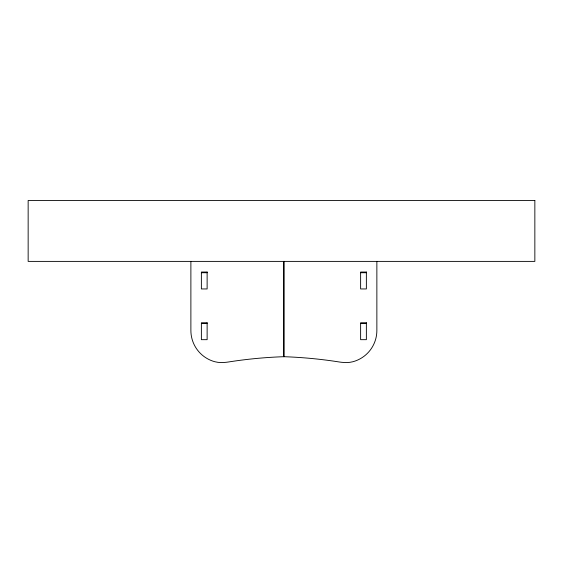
<?xml version="1.0" encoding="UTF-8"?>
<svg xmlns="http://www.w3.org/2000/svg" width="563" height="563" viewBox="0 0 563 563"><rect width="100%" height="100%" fill="white"/><g stroke="black" fill="none" stroke-linecap="round" stroke-linejoin="round"><path stroke-width="0.84" d="M201.378 272.724L207.128 272.724M360.623 272.724L366.372 272.724M201.378 323.444L207.128 323.444M360.623 323.444L366.372 323.444M376.865 261.394L376.865 330.481A32.358 32.358 0 0 1 352.881 361.735L349.834 362.34A41.493 41.493 0 0 1 339.482 362.016A456.311 456.311 0 0 0 283.745 356.696L283.745 261.429M283.998 261.429L283.998 356.696A456.311 456.311 0 0 0 228.268 362.016A41.493 41.493 0 0 1 217.909 362.34L214.869 361.735A32.358 32.358 0 0 1 190.885 330.481L190.885 261.394M534.85 200.477L28.15 200.477L28.15 261.394L534.85 261.394L534.85 200.477M207.128 272.042L201.378 272.042L201.378 288.946L207.128 288.946L207.128 272.042M366.365 272.042L360.623 272.042L360.623 288.946L366.365 288.946L366.365 272.042M207.128 322.761L201.378 322.761L201.378 339.672L207.128 339.672L207.128 322.761M366.365 322.761L360.623 322.761L360.623 339.672L366.365 339.672L366.365 322.761"/></g></svg>
